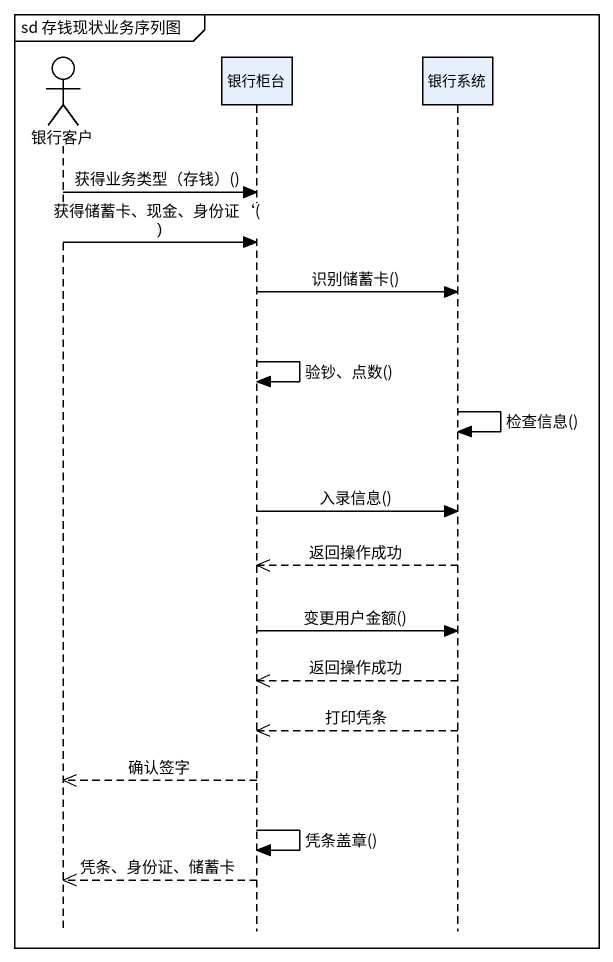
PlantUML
@startuml
mainframe sd 存钱现状业务序列图
hide footbox
actor 银行客户
participant 银行柜台
participant 银行系统

银行客户 -> 银行柜台 : 获得业务类型（存钱）()
银行客户 -> 银行柜台 : 获得储蓄卡、现金、身份证‘()
银行柜台 -> 银行系统 : 识别储蓄卡()
银行柜台 -> 银行柜台 : 验钞、点数()
银行系统 -> 银行系统 : 检查信息()
银行柜台 -> 银行系统 : 入录信息()
银行系统 -->> 银行柜台 : 返回操作成功
银行柜台 -> 银行系统 : 变更用户金额()
银行系统 -->> 银行柜台 : 返回操作成功
银行系统 -->> 银行柜台 : 打印凭条
银行柜台 -->> 银行客户 : 确认签字
银行柜台 -> 银行柜台 : 凭条盖章()
银行柜台 -->> 银行客户 : 凭条、身份证、储蓄卡
@enduml
